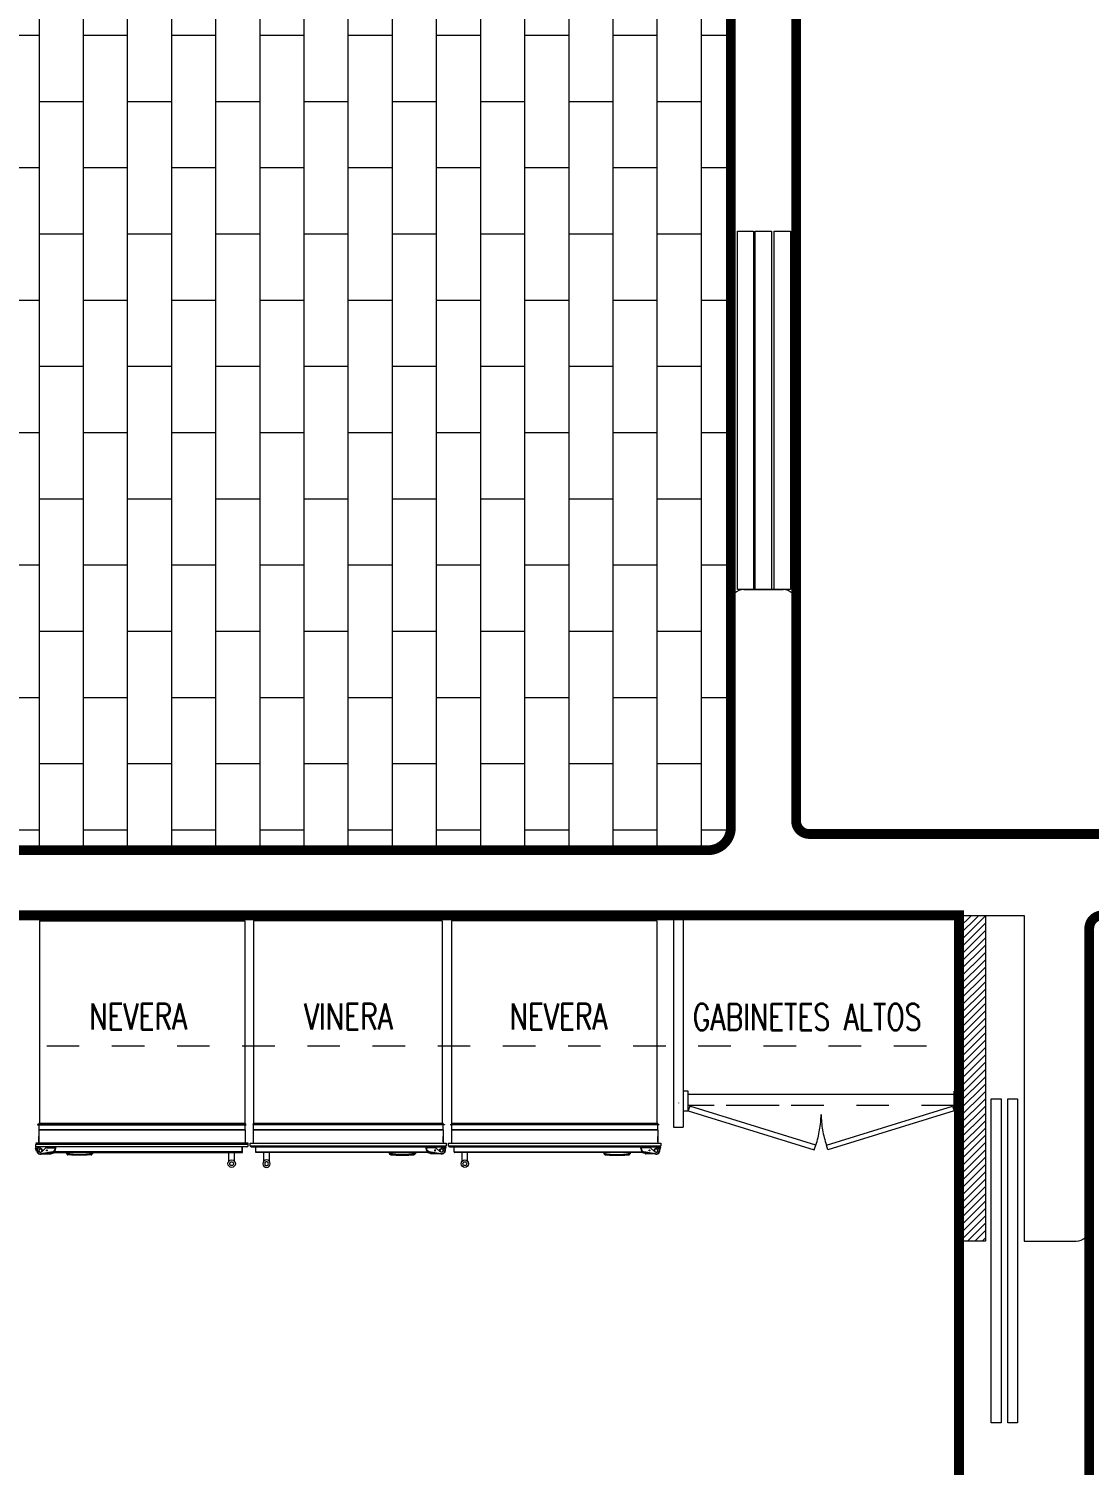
# Model space of a CAD drawing. Header units: metres. Extents: x 8 to 2416, y -346 to 476.
# Drawn here: x 139.712 to 142.967, y -237.503 to -233.095 of the extents above; entities that cross this region are included whole.
import ezdxf

# ---------------------------------------------------------------- set-up
doc = ezdxf.new("R2010")
doc.units = ezdxf.units.M
doc.linetypes.add('0', pattern=[0])
doc.linetypes.add('DASHED', pattern=[0.75, 0.5, -0.25])
doc.layers.get('0').update_dxf_attribs({"color": 250, "linetype": '0', "lineweight": 20})
for name, color, linetype, lineweight in [('A-DOOR', 35, 'Continuous', 5), ('A-WALL', 250, 'Continuous', 20), ('baños', 140, 'Continuous', 0), ('MOB FIJOS', 251, 'Continuous', 0), ('MOBILIARIOS', 252, 'Continuous', 0), ('piso', 253, 'Continuous', 0), ('PLF 01', 252, 'Continuous', 9), ('PROYECCION', 9, 'DASHED', 0), ('textos', 7, 'Continuous', 0)]:
    doc.layers.add(name, color=color, linetype=linetype, lineweight=lineweight)
doc.layers.add('hatch piso', color=253, linetype='Continuous', lineweight=0, transparency=0.7)
doc.layers.add('REVESTIMIENTO EXTERIOR', color=7, linetype='Continuous', lineweight=5, true_color=0xffdebd)
doc.styles.add('Arch-Dim', font='romans.shx', dxfattribs={"width": 0.75})

# ---------------------------------------------------------------- blocks, each defined once
blk = doc.blocks.new('PL BASE 1N NASAS 09')
at = {"layer": 'PLF 01'}
h = blk.add_hatch(dxfattribs=at)
h.set_pattern_fill('LINE', color=256, scale=0.005, angle=45)
h.set_pattern_definition([(45, (-98.539091, -50.599719), (-0.01122532, 0.01122532), [])])
h.paths.add_polyline_path([(-99.1496, -50.4497), (-99.231, -50.4497), (-99.231, -49.4497), (-99.2199, -49.4497), (-99.1933, -49.4497), (-99.1496, -49.4497)])
at = {"layer": 'A-DOOR'}
for points in [[(-99.9113, -47.3497), (-99.8613, -47.3497), (-99.8613, -48.4497), (-99.9113, -48.4497)], [(-99.8563, -47.3497), (-99.8063, -47.3497), (-99.8063, -48.4497), (-99.8563, -48.4497)], [(-99.7983, -47.3497), (-99.7483, -47.3497), (-99.7483, -48.4497), (-99.7983, -48.4497)], [(-99.1019, -50.0123), (-99.1019, -51.0068), (-99.1321, -51.0068), (-99.1321, -50.0123)], [(-99.051, -50.0123), (-99.051, -51.0068), (-99.0813, -51.0068), (-99.0813, -50.0123)]]:
    blk.add_lwpolyline(points, close=True, dxfattribs=at)
at = {"layer": 'A-WALL'}
for p, q in [((-99.9311, -48.4897), (-99.9311, -49.1797)), ((-99.7311, -48.4897), (-99.7311, -49.1597)), ((-99.6911, -49.1997), (-98.696, -49.1998)), ((-106.3611, -49.2497), (-100.0011, -49.2497)), ((-103.6311, -49.4497), (-99.231, -49.4497)), ((-99.231, -49.4497), (-99.0311, -49.4497)), ((-99.0311, -49.4497), (-99.0311, -50.4497)), ((-98.8311, -49.4897), (-98.8311, -50.4097)), ((-99.0311, -50.4497), (-98.8711, -50.4497))]:
    blk.add_line(p, q, dxfattribs=at)
at = {"layer": 'A-WALL', "transparency": 33554684}
for p, q in [((-99.8911, -48.4497), (-99.7711, -48.4497)), ((-99.8011, -48.4497), (-99.8611, -48.4497))]:
    blk.add_line(p, q, dxfattribs=at)
at = {"layer": 'A-WALL'}
for centre, radius, start, end in [((-99.8911, -48.4897), 0.04, 90, 180), ((-99.7711, -48.4897), 0.04, 360, 90), ((-100.0011, -49.1797), 0.07, 270, 0), ((-99.6911, -49.1597), 0.04, 180, 269.9952), ((-98.8711, -50.4097), 0.04, 270, 360)]:
    blk.add_arc(centre, radius, start, end, dxfattribs=at)
at = {"layer": 'MOB FIJOS'}
for p, q in [((-100.1072, -49.4497), (-100.1072, -50.0997)), ((-100.0772, -49.4497), (-100.0772, -50.0997)), ((-100.1072, -50.0997), (-100.0772, -50.0997))]:
    blk.add_line(p, q, dxfattribs=at)
for points in [[(-100.0622, -49.9897), (-100.0772, -49.9897), (-100.0772, -50.0497), (-100.0622, -50.0497)], [(-99.246, -49.9897), (-99.231, -49.9897), (-99.231, -50.0497), (-99.246, -50.0497)], [(-100.0575, -50.0355), (-100.0622, -50.0497), (-99.675, -50.169), (-99.6703, -50.1547)], [(-99.2508, -50.0355), (-99.2461, -50.0497), (-99.6333, -50.169), (-99.638, -50.1547)]]:
    blk.add_lwpolyline(points, close=True, dxfattribs=at)
at = {"layer": 'MOBILIARIOS'}
blk.add_line((-100.0915, -50.0255), (-100.0915, -50.0262), dxfattribs=at)
at = {"layer": 'piso'}
for p, q in [((-99.9311, -42.0097), (-99.9311, -48.4897)), ((-99.246, -49.9997), (-100.0622, -49.9997))]:
    blk.add_line(p, q, dxfattribs=at)
at = {"layer": 'PLF 01'}
blk.add_lwpolyline([(-99.1496, -49.4497), (-99.1496, -50.4497), (-99.231, -50.4497), (-99.231, -49.4497)], dxfattribs=at)
at = {"layer": 'PROYECCION', "color": 252, "linetype": 'DASHED', "ltscale": 0.1}
for p, q in [((-103.6311, -49.8497), (-99.2323, -49.8497)), ((-99.7825, -50.0331), (-100.0622, -50.0331)), ((-99.246, -50.0331), (-100.0622, -50.0331))]:
    blk.add_line(p, q, dxfattribs=at)
for centre, start, end in [((-99.9685, -50.055), 341.5016, 358.95), ((-99.3398, -50.055), 181.05, 198.4984)]:
    blk.add_arc(centre, 0.3144, start, end, dxfattribs=at)
at = {"layer": 'textos', "char_height": 0.08, "width": 26.65337, "style": 'Arch-Dim'}
for s, insert, attachment_point in [('\\pxt5.9124,29;NEVERA', (-101.9013, -49.7199), 1), ('\\pxt5.9124,29;VINERA', (-101.2419, -49.7199), 1), ('\\pxt5.9124,29;NEVERA', (-100.31, -49.7199), 3), ('\\pxt5.9124,29;GABINETES ALTOS', (-100.0481, -49.7217), 1)]:
    blk.add_mtext(s, dxfattribs=dict(at, insert=insert, attachment_point=attachment_point))
blk = doc.blocks.new('A$C217258af')
at = {"layer": 'MOBILIARIOS'}
for p, q in [((0, 0.0119), (0, 0.5919)), ((0, 0.5919), (0.6225, 0.5919)), ((0.6225, 0.5925), (0.6225, 0.0094)), ((0.6227, 0.0092), (0.6227, 0.5927)), ((0.6227, 0.5927), (0.6259, 0.5927)), ((0.6259, 0.5927), (0.6259, 0.0092)), ((0.6262, 0.0094), (0.6262, 0.5925)), ((0.6264, 0.0098), (0.6264, 0.592)), ((0.6264, 0.592), (0.6415, 0.592)), ((0.6415, 0.592), (0.6415, 0.0098)), ((0.6417, 0.5925), (0.6417, 0.0094)), ((0.642, 0.0092), (0.642, 0.5927)), ((0.642, 0.5927), (0.6826, 0.5927)), ((0.6826, 0.6017), (0.6826, 0.0002)), ((0.6905, 0.6019), (0.6828, 0.6019)), ((0.6828, 0.6019), (0.6828, 0)), ((0.6905, 0.6019), (0.6828, 0.6019)), ((0.6905, 0.6019), (0.6905, 0)), ((0.694, 0.5983), (0.694, 0.0615)), ((0.7098, 0.5847), (0.694, 0.5847)), ((0.7098, 0.5839), (0.694, 0.5839)), ((0.7098, 0.5839), (0.694, 0.5839)), ((0.7098, 0.5839), (0.7098, 0.5847)), ((0.7098, 0.5839), (0.7098, 0.5839)), ((0.7098, 0.5839), (0.7098, 0.0537)), ((0.7114, 0.0451), (0.7114, 0.5831)), ((0.7115, 0.5428), (0.7115, 0.56)), ((0.7378, 0.56), (0.7115, 0.56)), ((0.7378, 0.5428), (0.7115, 0.5428)), ((0.7378, 0.5597), (0.7378, 0.56)), ((0.7378, 0.5428), (0.7378, 0.5432)), ((0.7114, 0.1746), (0.7139, 0.1746)), ((0.7138, 0.1739), (0.7114, 0.1739)), ((0.7139, 0.1746), (0.7155, 0.1746)), ((0.7166, 0.1732), (0.7146, 0.1732)), ((0.7165, 0.1729), (0.7146, 0.1729)), ((0.7114, 0.0951), (0.7138, 0.0951)), ((0.7139, 0.0945), (0.7114, 0.0945)), ((0.7139, 0.0945), (0.7154, 0.0945)), ((0.7146, 0.0961), (0.7165, 0.0961)), ((0.7146, 0.0959), (0.7166, 0.0959)), ((0.6938, 0.0615), (0.6938, 0.0608)), ((0.6989, 0.0615), (0.6938, 0.0615)), ((0.6938, 0.0608), (0.6989, 0.0608)), ((0.6938, 0.0608), (0.6938, 0.0604)), ((0.6989, 0.0604), (0.6938, 0.0604)), ((0.6938, 0.0604), (0.6938, 0.0604)), ((0.694, 0.0603), (0.6961, 0.0604)), ((0.694, 0.0603), (0.694, 0.0143)), ((0.694, 0.0592), (0.6953, 0.0592)), ((0.6961, 0.0592), (0.6953, 0.0592)), ((0.6967, 0.0592), (0.6953, 0.0592)), ((0.6989, 0.0604), (0.6961, 0.0604)), ((0.6961, 0.0604), (0.6961, 0.0592)), ((0.6967, 0.0592), (0.6961, 0.0592)), ((0.6967, 0.0592), (0.6967, 0.0592)), ((0.6967, 0.0343), (0.6967, 0.0592)), ((0.6967, 0.0343), (0.6967, 0.0592)), ((0.6989, 0.0615), (0.6989, 0.0608)), ((0.6989, 0.0604), (0.6989, 0.0604)), ((0.7154, 0.0161), (0.7091, 0.0519)), ((0.7091, 0.0519), (0.7091, 0.0519)), ((0.7154, 0.0161), (0.7091, 0.0519)), ((0.7102, 0.0521), (0.7095, 0.0519)), ((0.7095, 0.0519), (0.7158, 0.0162)), ((0.7165, 0.0163), (0.7102, 0.0521)), ((0.7149, 0.0481), (0.7114, 0.0592)), ((0.7153, 0.0233), (0.7153, 0.0458)), ((0, 0.012), (0.6225, 0.012)), ((0, 0.0119), (0.6225, 0.0119)), ((0.0031, 0.012), (0.0031, 0.0119)), ((0.6227, 0.0092), (0.6259, 0.0092)), ((0.6258, 0.0092), (0.6258, 0.0057)), ((0.6258, 0.0057), (0.6265, 0.0057)), ((0.6264, 0.0098), (0.6415, 0.0098)), ((0.6265, 0.0057), (0.6265, 0.0098)), ((0.642, 0.0092), (0.6826, 0.0092)), ((0.6544, 0.0092), (0.6798, 0.0092)), ((0.679, 0.0092), (0.6627, 0.0092)), ((0.6828, 0), (0.6905, 0)), ((0.6938, 0.0143), (0.6938, 0.0143)), ((0.6938, 0.0143), (0.6938, 0.0097)), ((0.6938, 0.0097), (0.6938, 0.0093)), ((0.6938, 0.0097), (0.6938, 0.0097)), ((0.6938, 0.0093), (0.6938, 0.0086)), ((0.6938, 0.0003), (0.6938, 0.0023)), ((0.694, 0.0086), (0.694, 0.0036)), ((0.6942, 0), (0.6941, 0)), ((0.7032, 0.003), (0.6942, 0)), ((0.6945, 0.0082), (0.6945, 0.0085)), ((0.6961, 0.0074), (0.6966, 0.0079)), ((0.6967, 0.0343), (0.6967, 0.0343)), ((0.697, 0.0081), (0.697, 0.0081)), ((0.7095, 0.0182), (0.6982, 0.0305)), ((0.6982, 0.0305), (0.6982, 0.0304)), ((0.7095, 0.0182), (0.6982, 0.0304)), ((0.7007, 0.0109), (0.7007, 0.0109)), ((0.7052, 0.0198), (0.7052, 0.02)), ((0.7052, 0.02), (0.7074, 0.02)), ((0.706, 0.019), (0.7074, 0.019)), ((0.7074, 0.019), (0.7074, 0.02)), ((0.7074, 0.019), (0.7087, 0.019)), ((0.7095, 0.0182), (0.7095, 0.0182)), ((0.7154, 0.0161), (0.7154, 0.0161)), ((0.7165, 0.0163), (0.7158, 0.0162))]:
    blk.add_line(p, q, dxfattribs=at)
at = {"layer": 'MOBILIARIOS', "flags": 128}
for points in [[(0.7098, 0.5839), (0.7101, 0.5838), (0.7102, 0.5837)], [(0.7181, 0.1718), (0.7181, 0.1718), (0.7178, 0.1721), (0.7173, 0.1725), (0.7166, 0.1731)], [(0.7183, 0.1701), (0.7183, 0.1701), (0.7183, 0.1701), (0.7183, 0.1699), (0.7183, 0.1694), (0.7185, 0.1672), (0.7189, 0.1625), (0.7191, 0.1578), (0.7194, 0.1531), (0.7196, 0.1483), (0.7198, 0.1388), (0.7197, 0.1293), (0.7195, 0.1197), (0.7193, 0.115), (0.7191, 0.1103), (0.7188, 0.1055), (0.7186, 0.1032), (0.7185, 0.1017), (0.7184, 0.1006), (0.7184, 0.0999), (0.7183, 0.0992), (0.7183, 0.099), (0.7183, 0.0989), (0.7183, 0.0989)]]:
    blk.add_lwpolyline(points, dxfattribs=at)
at = {"layer": 'MOBILIARIOS'}
for centre, radius in [((0.7458, 0.5514), 0.0114), ((0.7458, 0.5514), 0.00572), ((0.7052, 0.0343), 0.00154)]:
    blk.add_circle(centre, radius, dxfattribs=at)
for centre, radius, start, end in [((0.6227, 0.5925), 0.000229, 90, 180), ((0.6259, 0.5925), 0.000229, 0, 90), ((0.6264, 0.5923), 0.000229, 180, 270), ((0.6415, 0.5923), 0.000229, 270, 0), ((0.642, 0.5925), 0.000229, 90, 180), ((0.6828, 0.6017), 0.000229, 90, 187.4947), ((0.6905, 0.5983), 0.00357, 0, 90), ((0.7098, 0.5831), 0.00165, 0, 90), ((0.7095, 0.5813), 0.00258, 42.7885, 84.5838), ((0.7115, 0.5599), 0.000114, 90, 180), ((0.7115, 0.5429), 0.000114, 180, 270), ((0.7145, 0.1741), 0.000724, 141.7037, 199.2055), ((0.5049, 0.1345), 0.2126, 349.3283, 10.6717), ((0.7147, 0.173), 0.000179, 133.2305, 213.1311), ((0.5049, 0.1345), 0.2131, 349.6146, 10.3854), ((0.5049, 0.1345), 0.2144, 10.3852, 10.7714), ((0.7167, 0.173), 0.000145, 108.5483, 213.579), ((0.3855, 0.1345), 0.3333, 353.38, 6.62), ((0.3855, 0.1345), 0.3347, 6.1118, 6.4041), ((0.7143, 0.0949), 0.000521, 147.5924, 231.4984), ((0.7147, 0.096), 0.000204, 152.5213, 221.0822), ((0.5049, 0.1345), 0.2144, 349.228, 349.6148), ((0.7166, 0.096), 0.000132, 138.1064, 259.7663), ((-0.0117, 0.9063), 1.0896, 311.9454, 312.0483), ((0.3855, 0.1345), 0.3347, 353.5959, 353.8866), ((0.6989, 0.0501), 0.0114, 10.0174, 90), ((0.6989, 0.0501), 0.0108, 10.0174, 90), ((0.6989, 0.0501), 0.0103, 10.0174, 90), ((0.6989, 0.0501), 0.0103, 10.0174, 90), ((0.7074, 0.0458), 0.00787, 0, 17.4622), ((0.6227, 0.0094), 0.000229, 180, 270), ((0.6259, 0.0094), 0.000229, 270, 360), ((0.6264, 0.0096), 0.000229, 90, 180), ((0.6415, 0.0096), 0.000229, 360, 90), ((0.642, 0.0094), 0.000229, 180, 270), ((0.6627, 0.0095), 0.000343, 265.8847, 270), ((0.679, 0.0095), 0.000343, 270, 274.1153), ((0.6828, 0.0002), 0.000229, 172.5053, 270), ((0.6905, 0.0036), 0.00357, 270, 0), ((0.6938, 0.0057), 0.00857, 36.8699, 90), ((0.6938, 0.0057), 0.00399, 36.8699, 90), ((0.6938, 0.0057), 0.00401, 36.8699, 90), ((0.6938, 0.0057), 0.00355, 36.8699, 90), ((0.6938, 0.0057), 0.00286, 36.8699, 90), ((0.6941, 0.0003), 0.000343, 180, 270), ((0.6938, 0.0057), 0.00858, 36.8699, 88.5484), ((0.6941, 0.0082), 0.000343, 267.6053, 0), ((0.7052, 0.0143), 0.0114, 216.8699, 10.0174), ((0.7052, 0.0143), 0.0108, 216.8699, 10.0174), ((0.7024, 0.0343), 0.00571, 180, 222.6072), ((0.7024, 0.0343), 0.00572, 180, 222.6072), ((0.7052, 0.0143), 0.0103, 216.8699, 10.0174), ((0.7052, 0.0143), 0.0103, 216.8699, 10.0174), ((0.7052, 0.0143), 0.00608, 62.2819, 201.819), ((0.7052, 0.0143), 0.00572, 90, 216.8699), ((0.7052, 0.0143), 0.00501, 90, 69.4022), ((0.7052, 0.0143), 0.00573, 216.8699, 42.6072), ((0.7052, 0.0143), 0.00572, 216.8699, 42.6072), ((0.706, 0.0198), 0.000801, 180, 270), ((0.7052, 0.0143), 0.00572, 42.6072, 55.0848)]:
    blk.add_arc(centre, radius, start, end, dxfattribs=at)
blk = doc.blocks.new('PL MUEBLES 1N NASAS 09')
at = {"layer": 'hatch piso'}
h = blk.add_hatch(dxfattribs=at)
h.set_pattern_fill('AR-BRSTD', color=256, scale=0.002, angle=-90)
h.set_pattern_definition([(270, (-8.74588, 232.01007), (0.1354836, -2e-17), []), (0, (-8.74588, 232.01007), (0.1354836, 0.2032), [0.1354836, -0.1354836])])
edge = h.paths.add_edge_path()
edge.add_line((62.3305, 47.1481), (63.2305, 47.1481))
edge.add_line((63.2305, 47.1481), (63.2305, 48.4481))
edge.add_line((63.2305, 48.4481), (56.5331, 48.4481))
edge.add_line((56.5331, 48.4481), (56.5331, 48.2731))
edge.add_line((56.5331, 48.2731), (56.3831, 48.2731))
edge.add_line((56.3831, 48.2731), (56.3831, 48.4536))
edge.add_line((56.3831, 48.4536), (54.5879, 48.4536))
edge.add_line((54.5879, 48.4536), (54.5879, 46.9481))
edge.add_line((54.5879, 46.9481), (55.8257, 46.9481))
edge.add_arc((55.8755, 46.9973), 0.07, 180, 224.6727, ccw=False)
edge.add_line((55.8055, 46.9973), (55.8055, 47.1073))
edge.add_arc((55.8755, 47.1073), 0.07, 90, 180, ccw=False)
edge.add_line((55.8755, 47.1773), (55.9855, 47.1773))
edge.add_arc((55.9855, 47.1073), 0.07, 0, 90, ccw=False)
edge.add_line((56.0555, 47.1073), (56.0555, 46.9973))
edge.add_arc((55.9855, 46.9973), 0.07, -44.6727, 0, ccw=False)
edge.add_line((56.0353, 46.9481), (59.0257, 46.9481))
edge.add_arc((59.0755, 46.9973), 0.07, 180, 224.6728, ccw=False)
edge.add_line((59.0055, 46.9973), (59.0055, 47.1073))
edge.add_arc((59.0755, 47.1073), 0.07, 90, 180, ccw=False)
edge.add_line((59.0755, 47.1773), (59.1855, 47.1773))
edge.add_arc((59.1855, 47.1073), 0.07, 0, 90, ccw=False)
edge.add_line((59.2555, 47.1073), (59.2555, 46.9973))
edge.add_arc((59.1855, 46.9973), 0.07, -90, 0, ccw=False)
edge.add_line((59.1855, 46.9273), (59.0755, 46.9273))
edge.add_arc((59.0755, 46.9973), 0.07, 229.9948, 270, ccw=False)
edge.add_line((59.0305, 46.9437), (59.0305, 44.972))
edge.add_arc((59.0755, 44.9184), 0.07, 90, 130.0052, ccw=False)
edge.add_line((59.0755, 44.9884), (59.1855, 44.9884))
edge.add_arc((59.1855, 44.9184), 0.07, 0, 90, ccw=False)
edge.add_line((59.2555, 44.9184), (59.2555, 44.8084))
edge.add_arc((59.1855, 44.8084), 0.07, -90, 0, ccw=False)
edge.add_line((59.1855, 44.7384), (59.0755, 44.7384))
edge.add_arc((59.0755, 44.8084), 0.07, 229.9948, 270, ccw=False)
edge.add_line((59.0305, 44.7548), (59.0305, 41.172))
edge.add_arc((59.0755, 41.1184), 0.07, 90, 130.0052, ccw=False)
edge.add_line((59.0755, 41.1884), (59.1855, 41.1884))
edge.add_arc((59.1855, 41.1184), 0.07, 0, 90, ccw=False)
edge.add_line((59.2555, 41.1184), (59.2555, 41.0084))
edge.add_arc((59.1855, 41.0084), 0.07, -90, 0, ccw=False)
edge.add_line((59.1855, 40.9384), (59.0755, 40.9384))
edge.add_arc((59.0755, 41.0084), 0.07, 180, 270, ccw=False)
edge.add_line((59.0055, 41.0084), (59.0055, 41.1184))
edge.add_arc((59.0755, 41.1184), 0.07, 149.8481, 180, ccw=False)
edge.add_line((59.0149, 41.1535), (56.0391, 41.1535))
edge.add_arc((55.9855, 41.1085), 0.07, 0, 40.0052, ccw=False)
edge.add_line((56.0555, 41.1085), (56.0555, 40.9985))
edge.add_arc((55.9855, 40.9985), 0.07, -90, 0, ccw=False)
edge.add_line((55.9855, 40.9285), (55.8755, 40.9285))
edge.add_arc((55.8755, 40.9985), 0.07, 180, 270, ccw=False)
edge.add_line((55.8055, 40.9985), (55.8055, 41.1085))
edge.add_arc((55.8755, 41.1085), 0.07, 139.9948, 180, ccw=False)
edge.add_line((55.8219, 41.1535), (50.4363, 41.1535))
edge.add_arc((50.3827, 41.1085), 0.07, 0, 40.0052, ccw=False)
edge.add_line((50.4527, 41.1085), (50.4527, 40.9985))
edge.add_arc((50.3827, 40.9985), 0.07, -90, 0, ccw=False)
edge.add_line((50.3827, 40.9285), (50.2727, 40.9285))
edge.add_arc((50.2727, 40.9985), 0.07, 180, 270, ccw=False)
edge.add_line((50.2027, 40.9985), (50.2027, 41.1085))
edge.add_arc((50.2727, 41.1085), 0.07, 139.9948, 180, ccw=False)
edge.add_line((50.2191, 41.1535), (46.4305, 41.1535))
edge.add_line((46.4305, 41.1535), (46.4305, 40.9535))
edge.add_line((46.4305, 40.9535), (44.3305, 40.9535))
edge.add_line((44.3305, 40.9535), (44.3305, 39.3536))
edge.add_line((44.3305, 39.3536), (47.8305, 39.3536))
edge.add_line((47.8305, 39.3536), (47.8305, 38.9536))
edge.add_line((47.8305, 38.9536), (62.3305, 38.9536))
edge.add_line((62.3305, 38.9536), (62.3305, 47.1481))
at = {"layer": 'MOBILIARIOS'}
for p, q in [((60.2085, 38.7369), (60.8385, 38.7369)), ((60.2085, 38.7369), (60.2085, 38.1147)), ((60.2085, 38.7369), (60.2085, 38.1147)), ((60.2085, 38.7338), (60.2085, 38.7338)), ((60.8385, 38.7369), (60.8385, 38.1147)), ((62.1033, 38.7369), (61.4733, 38.7369)), ((61.4733, 38.7369), (61.4733, 38.1147)), ((62.1033, 38.7369), (62.1033, 38.1147)), ((62.1033, 38.7369), (62.1033, 38.1147)), ((62.1033, 38.7338), (62.1033, 38.7338)), ((60.2023, 38.1114), (60.2023, 38.1107)), ((60.2057, 38.1114), (60.2023, 38.1114)), ((60.2023, 38.1107), (60.2064, 38.1107)), ((60.2057, 38.1145), (60.8393, 38.1145)), ((60.2057, 38.1145), (60.2057, 38.1113)), ((60.8393, 38.1113), (60.2057, 38.1113)), ((60.2057, 38.0952), (60.8393, 38.0952)), ((60.2057, 38.0952), (60.2057, 38.0546)), ((60.8391, 38.1147), (60.206, 38.1147)), ((60.206, 38.111), (60.8391, 38.111)), ((60.8391, 38.0955), (60.206, 38.0955)), ((60.2064, 38.1108), (60.8386, 38.1108)), ((60.2064, 38.1108), (60.2064, 38.0957)), ((60.8386, 38.0957), (60.2064, 38.0957)), ((60.8386, 38.1108), (60.8386, 38.0957)), ((60.8386, 38.1107), (60.8427, 38.1107)), ((60.8393, 38.1145), (60.8393, 38.1113)), ((60.8427, 38.1114), (60.8393, 38.1114)), ((60.8393, 38.0952), (60.8393, 38.0546)), ((61.4691, 38.1114), (61.4725, 38.1114)), ((61.4732, 38.1107), (61.4691, 38.1107)), ((62.1061, 38.1145), (61.4725, 38.1145)), ((61.4725, 38.1145), (61.4725, 38.1113)), ((61.4725, 38.1113), (62.1061, 38.1113)), ((62.1061, 38.0952), (61.4725, 38.0952)), ((61.4725, 38.0952), (61.4725, 38.0546)), ((61.4727, 38.1147), (62.1058, 38.1147)), ((62.1058, 38.111), (61.4727, 38.111)), ((61.4727, 38.0955), (62.1058, 38.0955)), ((62.1054, 38.1108), (61.4732, 38.1108)), ((61.4732, 38.1108), (61.4732, 38.0957)), ((61.4732, 38.0957), (62.1054, 38.0957)), ((62.1054, 38.1108), (62.1054, 38.0957)), ((62.1095, 38.1107), (62.1054, 38.1107)), ((62.1061, 38.1145), (62.1061, 38.1113)), ((62.1061, 38.1114), (62.1095, 38.1114)), ((62.1061, 38.0952), (62.1061, 38.0546)), ((62.1095, 38.1114), (62.1095, 38.1107)), ((60.8477, 38.0506), (60.1958, 38.0506)), ((60.1958, 38.0506), (60.1958, 38.0429)), ((60.8482, 38.0546), (60.1968, 38.0546)), ((60.2057, 38.0828), (60.2057, 38.0574)), ((60.2057, 38.0582), (60.2057, 38.0745)), ((60.8485, 38.0468), (60.8485, 38.0544)), ((61.4633, 38.0544), (62.1152, 38.0544)), ((61.4633, 38.0468), (61.4633, 38.0544)), ((61.4633, 38.0468), (62.1152, 38.0468)), ((61.4636, 38.0546), (62.115, 38.0546)), ((62.1061, 38.0828), (62.1061, 38.0574)), ((62.1061, 38.0582), (62.1061, 38.0745)), ((62.1152, 38.0544), (62.1152, 38.0468)), ((60.8477, 38.0429), (60.1958, 38.0429)), ((60.1989, 38.0301), (60.1958, 38.0392)), ((60.1958, 38.0392), (60.1958, 38.0392)), ((60.1969, 38.0434), (60.1989, 38.0434)), ((60.2051, 38.0432), (60.2001, 38.0432)), ((60.204, 38.0411), (60.2044, 38.0406)), ((60.2047, 38.0402), (60.2047, 38.0402)), ((60.2048, 38.0427), (60.2051, 38.0427)), ((60.2058, 38.0434), (60.2052, 38.0434)), ((60.2063, 38.0434), (60.2058, 38.0434)), ((60.2063, 38.0434), (60.2063, 38.0434)), ((60.2109, 38.0434), (60.2063, 38.0434)), ((60.2074, 38.0365), (60.2074, 38.0365)), ((60.2109, 38.0434), (60.2109, 38.0434)), ((60.2569, 38.0432), (60.2109, 38.0432)), ((60.2127, 38.0218), (60.2484, 38.0281)), ((60.2127, 38.0218), (60.2484, 38.0281)), ((60.2485, 38.0277), (60.2127, 38.0214)), ((60.2127, 38.0218), (60.2127, 38.0218)), ((60.2129, 38.0207), (60.2127, 38.0214)), ((60.2129, 38.0207), (60.2486, 38.027)), ((60.2147, 38.0277), (60.227, 38.039)), ((60.2148, 38.0277), (60.2147, 38.0277)), ((60.2148, 38.0277), (60.227, 38.039)), ((60.2156, 38.0312), (60.2156, 38.0298)), ((60.2156, 38.0298), (60.2156, 38.0285)), ((60.2156, 38.0298), (60.2166, 38.0298)), ((60.2164, 38.032), (60.2166, 38.032)), ((60.2166, 38.032), (60.2166, 38.0298)), ((60.2199, 38.0219), (60.2423, 38.0219)), ((60.227, 38.039), (60.227, 38.039)), ((60.2309, 38.0405), (60.2558, 38.0405)), ((60.2309, 38.0405), (60.2309, 38.0405)), ((60.2309, 38.0405), (60.2558, 38.0405)), ((60.2417, 38.0258), (60.8296, 38.0258)), ((60.2447, 38.0223), (60.2558, 38.0258)), ((60.2484, 38.0281), (60.2484, 38.0281)), ((60.2486, 38.027), (60.2485, 38.0277)), ((60.8304, 38.0274), (60.2503, 38.0274)), ((60.2558, 38.0432), (60.2558, 38.0419)), ((60.2558, 38.0411), (60.2558, 38.0419)), ((60.2558, 38.0405), (60.2558, 38.0419)), ((60.2569, 38.0411), (60.2558, 38.0411)), ((60.2558, 38.0405), (60.2558, 38.0411)), ((60.2558, 38.0405), (60.2558, 38.0405)), ((60.2569, 38.0383), (60.2569, 38.0434)), ((60.2574, 38.0434), (60.2569, 38.0434)), ((60.2569, 38.0434), (60.2569, 38.0434)), ((60.2569, 38.0432), (60.2569, 38.0411)), ((60.2569, 38.0383), (60.2569, 38.0411)), ((60.2569, 38.0383), (60.2569, 38.0383)), ((60.2574, 38.0434), (60.2574, 38.0383)), ((60.2581, 38.0434), (60.2574, 38.0434)), ((60.2581, 38.0383), (60.2574, 38.0383)), ((60.2581, 38.0383), (60.2581, 38.0434)), ((60.8449, 38.0432), (60.2581, 38.0432)), ((60.291, 38.0233), (60.291, 38.0258)), ((60.291, 38.0233), (60.291, 38.0218)), ((60.2917, 38.0258), (60.2917, 38.0234)), ((60.2924, 38.0226), (60.2924, 38.0206)), ((60.2927, 38.0226), (60.2927, 38.0207)), ((60.3695, 38.0207), (60.3695, 38.0226)), ((60.3697, 38.0206), (60.3697, 38.0226)), ((60.3704, 38.0234), (60.3704, 38.0258)), ((60.3711, 38.0258), (60.3711, 38.0233)), ((60.3711, 38.0233), (60.3711, 38.0217)), ((60.7894, 38.0257), (60.8066, 38.0257)), ((60.7894, 37.9994), (60.7894, 38.0257)), ((60.8066, 37.9994), (60.8066, 38.0257)), ((60.8304, 38.0274), (60.8304, 38.0432)), ((60.8304, 38.0274), (60.8304, 38.0274)), ((60.8305, 38.0274), (60.8305, 38.0432)), ((60.8305, 38.0274), (60.8313, 38.0274)), ((60.8313, 38.0274), (60.8313, 38.0432)), ((61.4669, 38.0432), (62.0537, 38.0432)), ((61.4805, 38.0274), (61.4805, 38.0432)), ((61.4813, 38.0274), (61.4805, 38.0274)), ((61.4813, 38.0274), (61.4813, 38.0432)), ((61.4813, 38.0274), (61.4813, 38.0432)), ((61.4813, 38.0274), (61.4813, 38.0274)), ((61.4813, 38.0274), (62.0615, 38.0274)), ((62.0701, 38.0258), (61.4822, 38.0258)), ((61.5224, 38.0257), (61.5052, 38.0257)), ((61.5052, 37.9994), (61.5052, 38.0257)), ((61.5224, 37.9994), (61.5224, 38.0257)), ((61.9407, 38.0258), (61.9407, 38.0233)), ((61.9407, 38.0233), (61.9407, 38.0217)), ((61.9414, 38.0234), (61.9414, 38.0258)), ((61.9421, 38.0206), (61.9421, 38.0226)), ((61.9423, 38.0207), (61.9423, 38.0226)), ((62.0191, 38.0226), (62.0191, 38.0207)), ((62.0194, 38.0226), (62.0194, 38.0206)), ((62.0201, 38.0258), (62.0201, 38.0234)), ((62.0208, 38.0233), (62.0208, 38.0258)), ((62.0208, 38.0233), (62.0208, 38.0218)), ((62.0537, 38.0434), (62.0544, 38.0434)), ((62.0537, 38.0383), (62.0537, 38.0434)), ((62.0537, 38.0383), (62.0544, 38.0383)), ((62.0544, 38.0434), (62.0544, 38.0383)), ((62.0544, 38.0434), (62.0549, 38.0434)), ((62.0549, 38.0383), (62.0549, 38.0434)), ((62.0549, 38.0434), (62.0549, 38.0434)), ((62.0549, 38.0432), (62.0549, 38.0411)), ((62.0549, 38.0432), (62.1009, 38.0432)), ((62.0549, 38.0383), (62.0549, 38.0411)), ((62.0549, 38.0411), (62.056, 38.0411)), ((62.0549, 38.0383), (62.0549, 38.0383)), ((62.056, 38.0432), (62.056, 38.0419)), ((62.056, 38.0411), (62.056, 38.0419)), ((62.056, 38.0405), (62.056, 38.0419)), ((62.056, 38.0405), (62.056, 38.0411)), ((62.056, 38.0405), (62.056, 38.0405)), ((62.0809, 38.0405), (62.056, 38.0405)), ((62.0809, 38.0405), (62.056, 38.0405)), ((62.0671, 38.0223), (62.056, 38.0258)), ((62.0632, 38.027), (62.0633, 38.0277)), ((62.0989, 38.0207), (62.0632, 38.027)), ((62.0633, 38.0277), (62.0991, 38.0214)), ((62.0991, 38.0218), (62.0634, 38.0281)), ((62.0634, 38.0281), (62.0634, 38.0281)), ((62.0991, 38.0218), (62.0634, 38.0281)), ((62.0919, 38.0219), (62.0695, 38.0219)), ((62.0809, 38.0405), (62.0809, 38.0405)), ((62.097, 38.0277), (62.0848, 38.039)), ((62.0848, 38.039), (62.0848, 38.039)), ((62.0971, 38.0277), (62.0848, 38.039)), ((62.0954, 38.032), (62.0952, 38.032)), ((62.0952, 38.032), (62.0952, 38.0298)), ((62.0962, 38.0298), (62.0952, 38.0298)), ((62.0962, 38.0312), (62.0962, 38.0298)), ((62.0962, 38.0298), (62.0962, 38.0285)), ((62.097, 38.0277), (62.0971, 38.0277)), ((62.0989, 38.0207), (62.0991, 38.0214)), ((62.0991, 38.0218), (62.0991, 38.0218)), ((62.1009, 38.0434), (62.1009, 38.0434)), ((62.1009, 38.0434), (62.1055, 38.0434)), ((62.1044, 38.0365), (62.1044, 38.0365)), ((62.1055, 38.0434), (62.106, 38.0434)), ((62.1055, 38.0434), (62.1055, 38.0434)), ((62.106, 38.0434), (62.1066, 38.0434)), ((62.1067, 38.0432), (62.1117, 38.0432)), ((62.107, 38.0427), (62.1067, 38.0427)), ((62.1071, 38.0402), (62.1071, 38.0402)), ((62.1078, 38.0411), (62.1074, 38.0406)), ((62.1122, 38.034), (62.1152, 38.043)), ((62.1149, 38.0434), (62.1129, 38.0434)), ((62.1152, 38.043), (62.1152, 38.0431)), ((60.7894, 37.9994), (60.7897, 37.9994)), ((60.8062, 37.9994), (60.8066, 37.9994)), ((61.5056, 37.9994), (61.5052, 37.9994)), ((61.5224, 37.9994), (61.5221, 37.9994))]:
    blk.add_line(p, q, dxfattribs=at)
at = {"layer": 'MOBILIARIOS', "flags": 128}
for points in [[(60.3667, 38.0189), (60.3667, 38.0189), (60.3667, 38.0189), (60.3665, 38.0189), (60.366, 38.0189), (60.3637, 38.0187), (60.3591, 38.0183), (60.3544, 38.0181), (60.3496, 38.0178), (60.3449, 38.0176), (60.3354, 38.0174), (60.3258, 38.0175), (60.3163, 38.0177), (60.3116, 38.0179), (60.3068, 38.0181), (60.3021, 38.0184), (60.2998, 38.0186), (60.2982, 38.0187), (60.2972, 38.0188), (60.2965, 38.0188), (60.2958, 38.0189), (60.2956, 38.0189), (60.2955, 38.0189), (60.2954, 38.0189)], [(60.3684, 38.0191), (60.3684, 38.0191), (60.3686, 38.0194), (60.3691, 38.0199), (60.3697, 38.0206)], [(60.8305, 38.0274), (60.8304, 38.0271), (60.8303, 38.027)], [(61.4813, 38.0274), (61.4814, 38.0271), (61.4815, 38.027)], [(61.9434, 38.0191), (61.9434, 38.0191), (61.9432, 38.0194), (61.9427, 38.0199), (61.9421, 38.0206)], [(61.9451, 38.0189), (61.9451, 38.0189), (61.9451, 38.0189), (61.9453, 38.0189), (61.9458, 38.0189), (61.9481, 38.0187), (61.9527, 38.0183), (61.9574, 38.0181), (61.9622, 38.0178), (61.9669, 38.0176), (61.9764, 38.0174), (61.986, 38.0175), (61.9955, 38.0177), (62.0002, 38.0179), (62.005, 38.0181), (62.0097, 38.0184), (62.012, 38.0186), (62.0136, 38.0187), (62.0146, 38.0188), (62.0153, 38.0188), (62.016, 38.0189), (62.0162, 38.0189), (62.0163, 38.0189), (62.0164, 38.0189)]]:
    blk.add_lwpolyline(points, dxfattribs=at)
at = {"layer": 'MOBILIARIOS'}
for centre, radius in [((60.2309, 38.032), 0.00154), ((60.798, 37.9915), 0.0114), ((61.5138, 37.9915), 0.0114), ((62.0809, 38.032), 0.00154), ((60.798, 37.9915), 0.00572), ((61.5138, 37.9915), 0.00572)]:
    blk.add_circle(centre, radius, dxfattribs=at)
for centre, radius, start, end in [((60.206, 38.1145), 0.000229, 90, 180), ((60.206, 38.1113), 0.000229, 180, 270), ((60.206, 38.0952), 0.000229, 90, 180), ((60.2062, 38.1108), 0.000229, 0, 90), ((60.2062, 38.0957), 0.000229, 270, 0), ((60.8388, 38.1108), 0.000229, 90, 180), ((60.8388, 38.0957), 0.000229, 180, 270), ((60.8391, 38.1145), 0.000229, 0, 90), ((60.8391, 38.1113), 0.000229, 270, 0), ((60.8391, 38.0952), 0.000229, 0, 90), ((61.4727, 38.1145), 0.000229, 90, 180), ((61.4727, 38.1113), 0.000229, 180, 270), ((61.4727, 38.0952), 0.000229, 90, 180), ((61.473, 38.1108), 0.000229, 0, 90), ((61.473, 38.0957), 0.000229, 270, 0), ((62.1056, 38.1108), 0.000229, 90, 180), ((62.1056, 38.0957), 0.000229, 180, 270), ((62.1058, 38.1145), 0.000229, 0, 90), ((62.1058, 38.1113), 0.000229, 270, 0), ((62.1058, 38.0952), 0.000229, 0, 90), ((60.1961, 38.0506), 0.000229, 82.5053, 180), ((60.2061, 38.0745), 0.000343, 175.8847, 180), ((60.2061, 38.0582), 0.000343, 180, 184.1153), ((60.8449, 38.0468), 0.00357, 270, 0), ((60.8482, 38.0544), 0.000229, 0, 97.4947), ((61.4636, 38.0544), 0.000229, 82.5053, 180), ((61.4669, 38.0468), 0.00357, 180, 270), ((62.1057, 38.0745), 0.000343, 0, 4.1153), ((62.1057, 38.0582), 0.000343, 355.8847, 0), ((62.1117, 38.0468), 0.00357, 270, 0), ((62.115, 38.0544), 0.000229, 0, 97.4947), ((60.1994, 38.0429), 0.00357, 180, 270), ((60.1962, 38.0392), 0.000343, 90, 180), ((60.2109, 38.032), 0.0114, 126.8699, 280.0174), ((60.2109, 38.032), 0.0108, 126.8699, 280.0174), ((60.2109, 38.032), 0.0103, 126.8699, 280.0174), ((60.2109, 38.032), 0.0103, 126.8699, 280.0174), ((60.2023, 38.0434), 0.00286, 306.8699, 0), ((60.2023, 38.0434), 0.00355, 306.8699, 0), ((60.2048, 38.0431), 0.000343, 177.6053, 270), ((60.2023, 38.0434), 0.00399, 306.8699, 0), ((60.2023, 38.0434), 0.00401, 306.8699, 0), ((60.2109, 38.032), 0.00573, 126.8699, 312.6072), ((60.2109, 38.032), 0.00572, 126.8699, 312.6072), ((60.2109, 38.032), 0.00501, 0, 339.4022), ((60.2023, 38.0434), 0.00857, 306.8699, 0), ((60.2023, 38.0434), 0.00858, 306.8699, 358.5484), ((60.2109, 38.032), 0.00572, 0, 126.8699), ((60.2109, 38.032), 0.00608, 332.2819, 111.819), ((60.2109, 38.032), 0.00572, 312.6072, 325.0848), ((60.2164, 38.0312), 0.000801, 90, 180), ((60.2309, 38.0348), 0.00571, 90, 132.6072), ((60.2309, 38.0348), 0.00572, 90, 132.6072), ((60.2423, 38.0298), 0.00787, 270, 287.4622), ((60.2466, 38.0383), 0.0103, 280.0174, 0), ((60.2466, 38.0383), 0.0103, 280.0174, 0), ((60.2466, 38.0383), 0.0108, 280.0174, 0), ((60.2466, 38.0383), 0.0114, 280.0174, 0), ((60.2914, 38.0229), 0.000521, 57.5924, 141.4984), ((60.3311, 38.2323), 0.2144, 259.228, 259.6148), ((60.3311, 38.2323), 0.2126, 259.3283, 280.6717), ((60.2926, 38.0225), 0.000204, 62.5213, 131.0822), ((60.2926, 38.0206), 0.000132, 48.1064, 169.7663), ((61.1029, 38.7489), 1.0896, 221.9454, 222.0483), ((60.3311, 38.2323), 0.2131, 259.6146, 280.3854), ((60.3311, 38.3517), 0.3333, 263.38, 276.62), ((60.3311, 38.3517), 0.3347, 263.5959, 263.8866), ((60.3311, 38.3517), 0.3347, 276.1118, 276.4041), ((60.3696, 38.0225), 0.000179, 43.2305, 123.1311), ((60.3696, 38.0205), 0.000145, 18.5483, 123.579), ((60.3311, 38.2323), 0.2144, 280.3852, 280.7714), ((60.3707, 38.0227), 0.000724, 51.7037, 109.2055), ((60.7895, 38.0257), 0.000114, 90, 180), ((60.8065, 38.0257), 0.000114, 0, 90), ((60.8279, 38.0277), 0.00258, 312.7885, 354.5838), ((60.8296, 38.0274), 0.00165, 270, 0), ((61.4822, 38.0274), 0.00165, 180, 270), ((61.4839, 38.0277), 0.00258, 185.4162, 227.2115), ((61.5053, 38.0257), 0.000114, 90, 180), ((61.5223, 38.0257), 0.000114, 0, 90), ((61.9411, 38.0227), 0.000724, 70.7945, 128.2963), ((61.9807, 38.2323), 0.2144, 259.2286, 259.6148), ((61.9807, 38.2323), 0.2126, 259.3283, 280.6717), ((61.9422, 38.0225), 0.000179, 56.8689, 136.7695), ((61.9422, 38.0205), 0.000145, 56.421, 161.4517), ((61.9807, 38.2323), 0.2131, 259.6146, 280.3854), ((61.9807, 38.3517), 0.3333, 263.38, 276.62), ((61.9807, 38.3517), 0.3347, 263.5959, 263.8882), ((61.9807, 38.3517), 0.3347, 276.1134, 276.4041), ((61.2089, 38.7489), 1.0896, 317.9517, 318.0546), ((62.0192, 38.0225), 0.000204, 48.9178, 117.4787), ((62.0192, 38.0206), 0.000132, 10.2337, 131.8936), ((61.9807, 38.2323), 0.2144, 280.3852, 280.772), ((62.0204, 38.0229), 0.000521, 38.5016, 122.4076), ((62.0652, 38.0383), 0.0114, 180, 259.9826), ((62.0652, 38.0383), 0.0108, 180, 259.9826), ((62.0652, 38.0383), 0.0103, 180, 259.9826), ((62.0652, 38.0383), 0.0103, 180, 259.9826), ((62.0695, 38.0298), 0.00787, 252.5378, 270), ((62.0809, 38.0348), 0.00571, 47.3928, 90), ((62.0809, 38.0348), 0.00572, 47.3928, 90), ((62.1009, 38.032), 0.00608, 68.181, 207.7181), ((62.1009, 38.032), 0.00572, 53.1301, 180), ((62.0954, 38.0312), 0.000801, 0, 90), ((62.1009, 38.032), 0.00501, 200.5978, 180), ((62.1009, 38.032), 0.00572, 214.9152, 227.3928), ((62.1009, 38.032), 0.00573, 227.3928, 53.1301), ((62.1009, 38.032), 0.00572, 227.3928, 53.1301), ((62.1009, 38.032), 0.0114, 259.9826, 53.1301), ((62.1009, 38.032), 0.0108, 259.9826, 53.1301), ((62.1009, 38.032), 0.0103, 259.9826, 53.1301), ((62.1009, 38.032), 0.0103, 259.9826, 53.1301), ((62.1095, 38.0434), 0.00857, 180, 233.1301), ((62.1095, 38.0434), 0.00858, 181.4516, 233.1301), ((62.1095, 38.0434), 0.00399, 180, 233.1301), ((62.1095, 38.0434), 0.00401, 180, 233.1301), ((62.1095, 38.0434), 0.00355, 180, 233.1301), ((62.1095, 38.0434), 0.00286, 180, 233.1301), ((62.107, 38.0431), 0.000343, 270, 2.3947), ((62.1149, 38.0431), 0.000343, 0, 90)]:
    blk.add_arc(centre, radius, start, end, dxfattribs=at)
at = {"layer": 'baños'}
blk.add_blockref('PL BASE 1N NASAS 09', (162.2615, 88.2033), dxfattribs=at)
at = {"layer": 'MOBILIARIOS', "xscale": -1, "rotation": 90}
blk.add_blockref('A$C217258af', (61.4565, 38.7373), dxfattribs=at)

msp = doc.modelspace()

# ---------------------------------------------------------------- linework, layer by layer
at = {"layer": 'REVESTIMIENTO EXTERIOR', "const_width": 0.03}
for points in [[(125.92706, -233.61568), (125.89706, -233.61568), (123.91706, -233.61568, 0.4142136), (123.86706, -233.66568), (123.86706, -235.16564, 0.4142136), (123.91706, -235.21564), (127.29706, -235.21564, -0.4142136), (127.36706, -235.28564), (127.36706, -235.61564), (129.89706, -235.61564), (141.79706, -235.61564, 0.4142136), (141.86706, -235.54564), (141.86706, -227.45564, -0.3951723), (141.9158, -227.41058), (142.69706, -227.41564), (142.76706, -227.34564), (142.76706, -226.18564, 0.4142136), (142.69706, -226.11564), (141.64706, -226.11564), (135.91663, -226.11564), (135.91709, -225.51564), (134.11707, -225.51564)], [(142.07878, -227.67736, 0.1989124), (142.06706, -227.70564), (142.06706, -235.52564, 0.4091264), (142.10706, -235.56593), (148.17707, -235.56564, 0.4141892), (148.21706, -235.52564), (148.21706, -227.70564)]]:
    msp.add_lwpolyline(points, format="xyb", dxfattribs=at)
for points in [[(142.5671, -235.91954), (142.5671, -235.81564), (139.27102, -235.81564), (138.21639, -235.81564), (138.16706, -235.81564), (138.16706, -241.34564, 0.4142136), (138.23706, -241.41564), (142.46099, -241.41564), (142.5671, -241.41564)], [(148.21706, -241.37564, -0.4142136), (148.17706, -241.41564), (143.00706, -241.41564, -0.4142136), (142.96706, -241.37564), (142.96706, -235.85564, -0.4142136), (143.00706, -235.81564), (148.17706, -235.81564, -0.4142136), (148.21706, -235.85564)]]:
    msp.add_lwpolyline(points, format="xyb", close=True, dxfattribs=at)

# ---------------------------------------------------------------- block references
msp.add_blockref('PL MUEBLES 1N NASAS 09', (79.53659, -274.56922))

doc.saveas('drawing.dxf')
